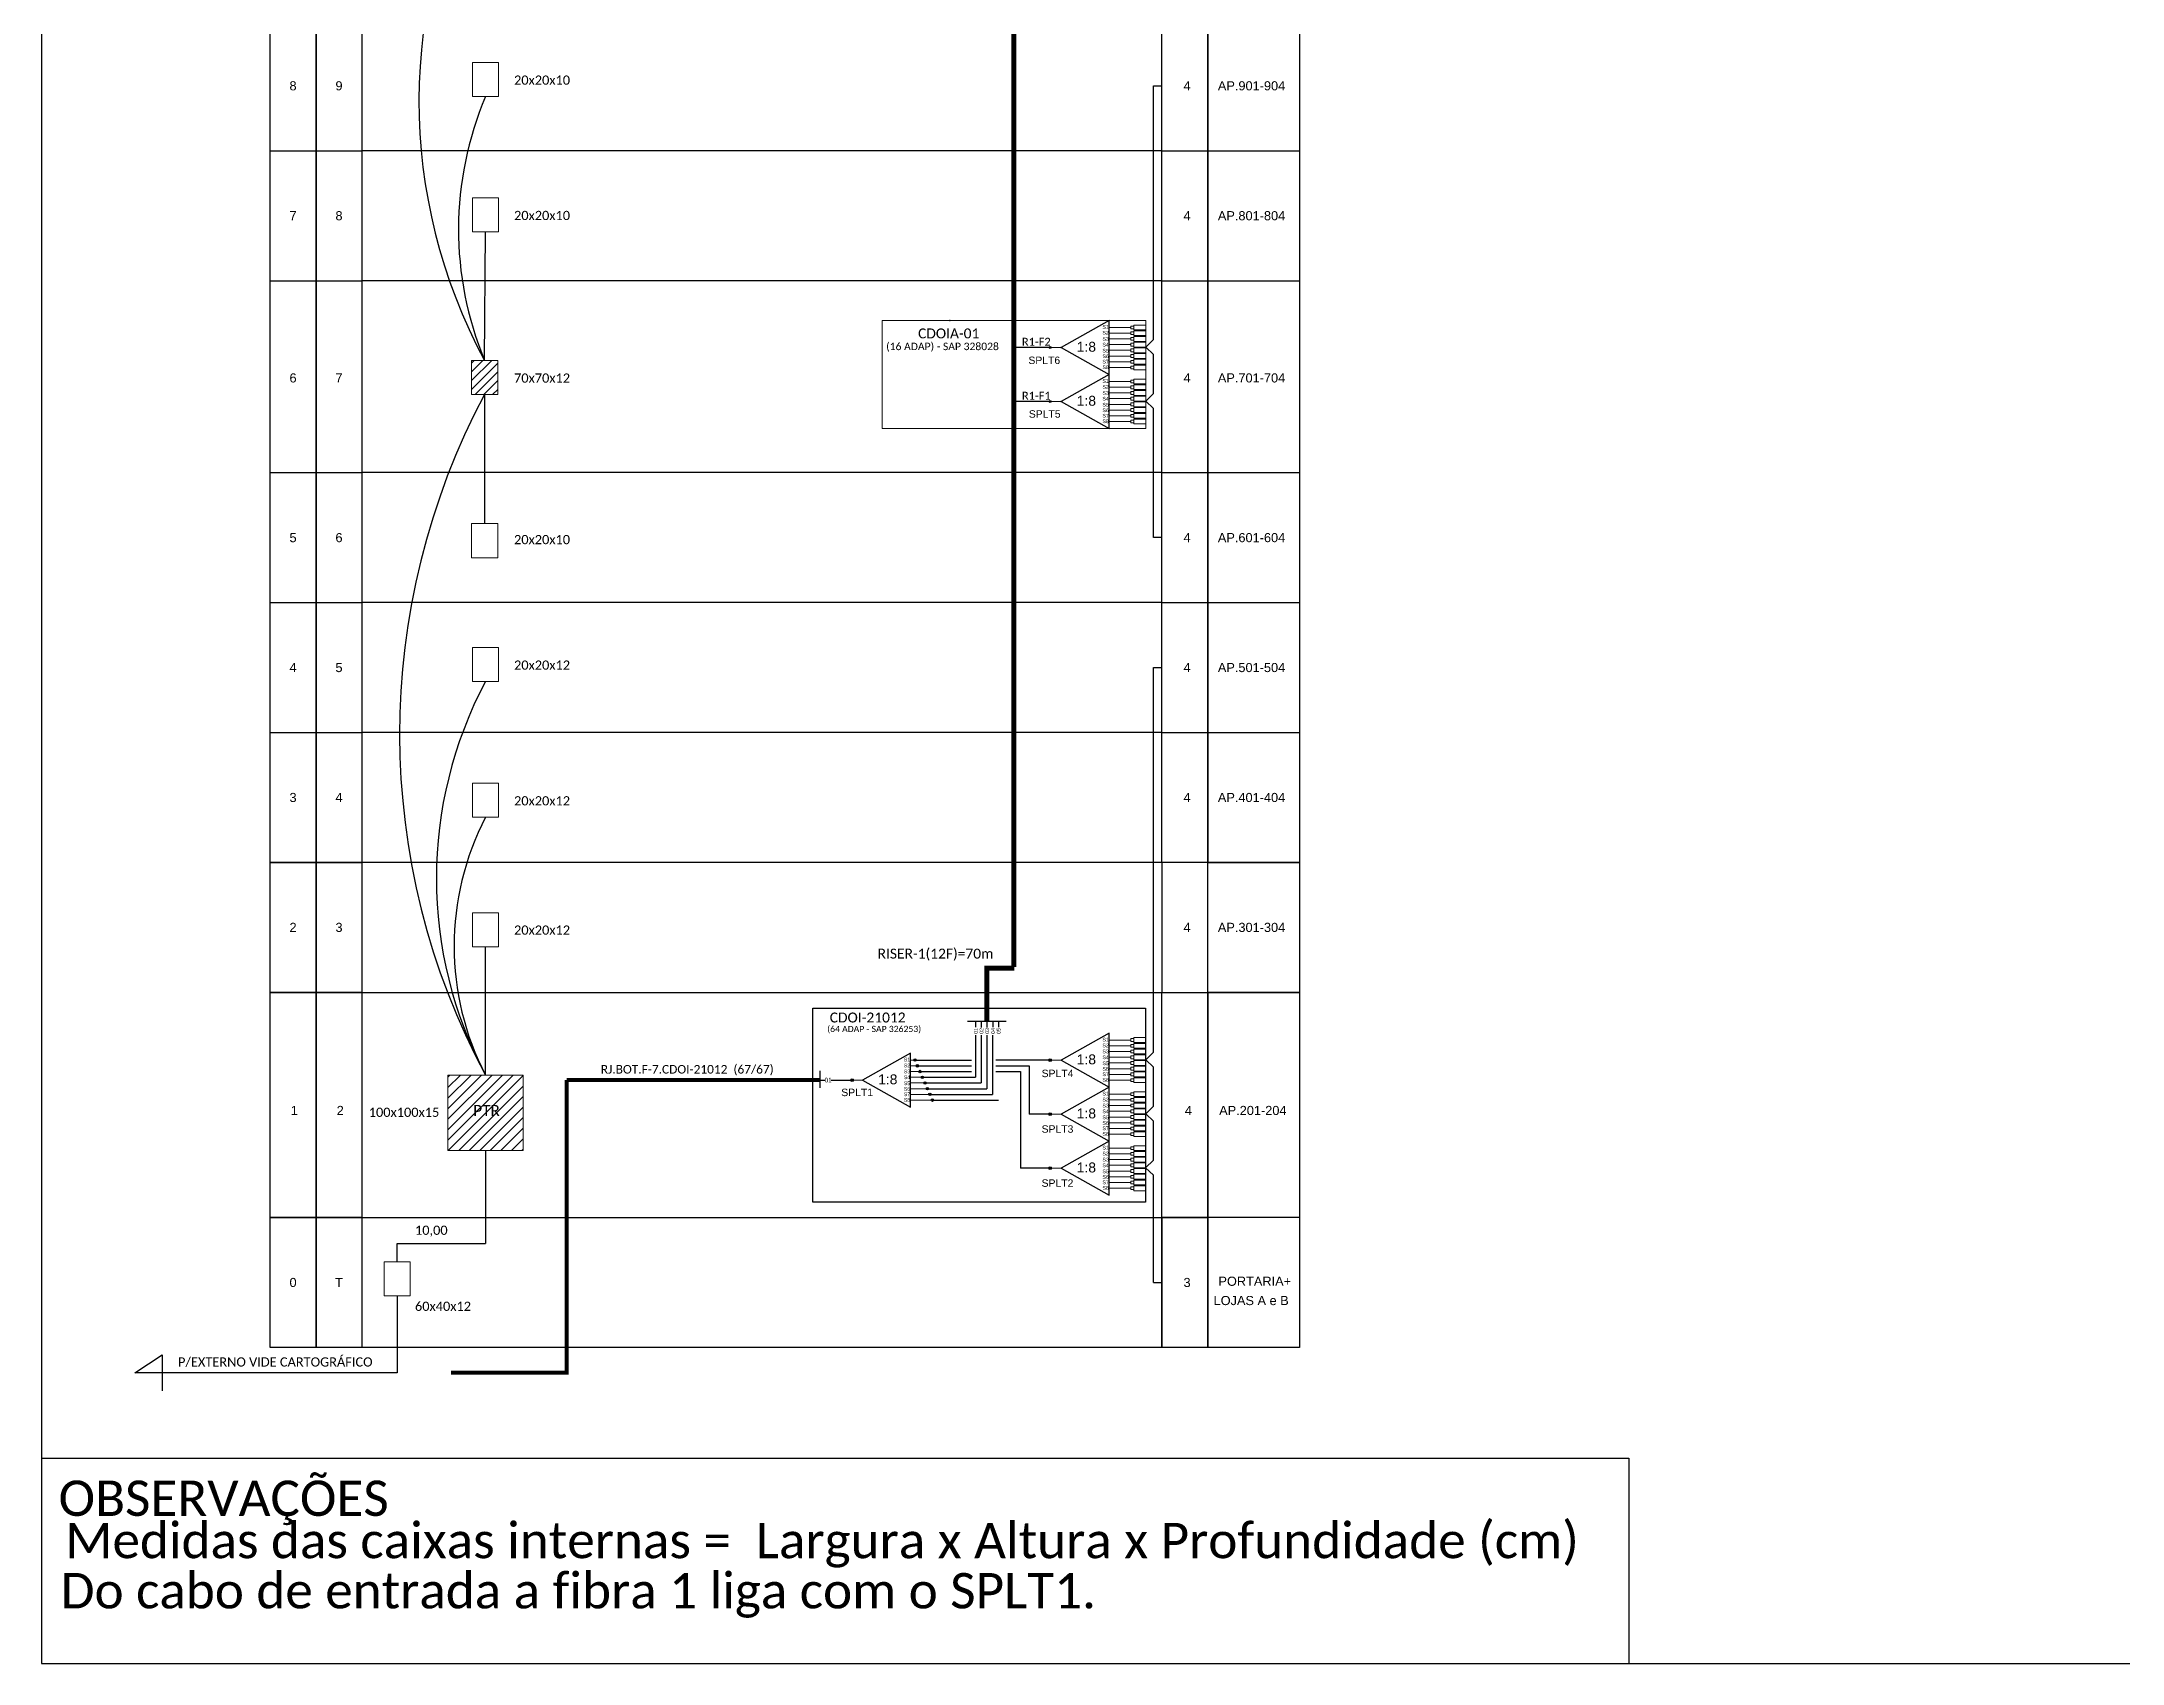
# Model space of a CAD drawing. Header units: millimetres. Extents: x 55655 to 57069, y 58535 to 59129.
# Drawn here: x 55654.6 to 56073.9, y 58534.9 to 58861.9 of the extents above; entities that cross this region are included whole.
import ezdxf
from ezdxf.enums import TextEntityAlignment as Align

# ---------------------------------------------------------------- set-up
doc = ezdxf.new("R2010")
doc.units = ezdxf.units.MM
for name, color, linetype in [('label_cabos', 7, 'Continuous'), ('ml', 1, 'Continuous'), ('UMs', 2, 'FENCELINE1')]:
    doc.layers.add(name, color=color, linetype=linetype)
doc.styles.add('ARIAL', font='arial.ttf')
doc.styles.add('MtXpl_Calibri', font='calibri.ttf')
doc.styles.add('WMF-Calibri0', font='calibri.ttf')
doc.linetypes.add('FENCELINE1', pattern='A,0.25,-0.1,[133,ltypeshp.shx,S=0.1,R=0,X=-0.1,Y=0],-0.1,1', length=1.45)
doc.linetypes.add('RESERVA', pattern='A,0.5,-0.15,["RESERVA",Standard,S=0.18,R=0,X=0,Y=-0.1],-1.3', length=1.95)

# ---------------------------------------------------------------- blocks, each defined once
blk = doc.blocks.new('SPLT_1-8_DIV_DIR')
h = blk.add_hatch(color=3)
h.dxf.hatch_style = 1
edge = h.paths.add_edge_path()
edge.add_arc((12.77, 4.04), 0.242, 0, 360)
h = blk.add_hatch(color=3)
h.dxf.hatch_style = 1
edge = h.paths.add_edge_path()
edge.add_arc((13.27, 2.88), 0.242, 0, 360)
h = blk.add_hatch(color=3)
h.dxf.hatch_style = 1
edge = h.paths.add_edge_path()
edge.add_arc((13.77, 1.73), 0.242, 0, 360)
h = blk.add_hatch(color=3)
h.dxf.hatch_style = 1
edge = h.paths.add_edge_path()
edge.add_arc((14.27, 0.58), 0.242, 0, 360)
h = blk.add_hatch(color=3)
h.dxf.hatch_style = 1
edge = h.paths.add_edge_path()
edge.add_arc((14.77, -0.58), 0.242, 0, 360)
h = blk.add_hatch(color=3)
h.dxf.hatch_style = 1
edge = h.paths.add_edge_path()
edge.add_arc((15.27, -1.73), 0.242, 0, 360)
h = blk.add_hatch(color=3)
h.dxf.hatch_style = 1
edge = h.paths.add_edge_path()
edge.add_arc((15.77, -2.88), 0.242, 0, 360)
h = blk.add_hatch(color=3)
h.dxf.hatch_style = 1
edge = h.paths.add_edge_path()
edge.add_arc((16.27, -4.04), 0.242, 0, 360)
at = {"color": 1}
blk.add_lwpolyline([(11.89, 5.45), (2.22, 0), (11.89, -5.45), (11.89, 5.45)], dxfattribs=at)
at = {"color": 1, "lineweight": 0}
blk.add_lwpolyline([(2.22, 0), (0, 0)], dxfattribs=at)
at = {"color": 7, "lineweight": 0}
for points in [[(12.77, 4.04), (11.89, 4.04)], [(11.89, 2.88), (13.27, 2.88)], [(11.89, 1.73), (13.77, 1.73)], [(11.89, 0.58), (14.27, 0.58)], [(11.89, -0.58), (14.77, -0.58)], [(11.89, -1.73), (15.27, -1.73)], [(11.89, -2.88), (15.77, -2.88)], [(11.89, -4.04), (16.27, -4.04)]]:
    blk.add_lwpolyline(points, dxfattribs=at)
at = {"color": 3}
for centre in [(12.77, 4.04), (13.27, 2.88), (13.77, 1.73), (14.27, 0.58), (14.77, -0.58), (15.27, -1.73), (15.77, -2.88), (16.27, -4.04)]:
    blk.add_circle(centre, 0.242, dxfattribs=at)
at = {"color": 1, "style": 'ARIAL'}
for s, height, p in [('S1', 0.75, (10.52, 3.77)), ('1:8', 2, (5.35, -0.85)), ('S2', 0.75, (10.52, 2.58)), ('S3', 0.75, (10.52, 1.37)), ('S4', 0.75, (10.52, 0.19)), ('S5', 0.75, (10.52, -1.02)), ('S6', 0.75, (10.52, -2.14)), ('S7', 0.75, (10.52, -3.24)), ('S8', 0.75, (10.52, -4.36))]:
    blk.add_text(s, height=height, dxfattribs=at).set_placement(p)
blk = doc.blocks.new('SPLT_1-8_SC-APC')
at = {"color": 1}
blk.add_lwpolyline([(-7.37, -2.1), (-17.04, -7.55), (-7.37, -13), (-7.37, -2.1)], dxfattribs=at)
at = {"color": 3, "lineweight": 0}
for points in [[(-2.99, -3.51), (-7.37, -3.51)], [(-2.41, -3.02), (-2.41, -4)], [(-2.41, -3.02), (0, -3.02)], [(-2.41, -4), (0, -4)], [(-2.41, -4.17), (-2.41, -5.16)], [(-2.41, -4.17), (0, -4.17)], [(-7.37, -4.66), (-2.99, -4.66)], [(-7.37, -5.82), (-2.99, -5.82)], [(-7.37, -6.97), (-2.99, -6.97)], [(-7.37, -8.12), (-2.99, -8.12)], [(-2.41, -5.16), (0, -5.16)], [(-2.41, -5.32), (-2.41, -6.31)], [(-2.41, -5.32), (0, -5.32)], [(-2.41, -6.31), (0, -6.31)], [(-2.41, -6.48), (-2.41, -7.46)], [(-2.41, -6.48), (0, -6.48)], [(-2.41, -7.46), (0, -7.46)], [(-2.41, -7.63), (-2.41, -8.62)], [(-2.41, -7.63), (0, -7.63)], [(-7.37, -9.28), (-2.99, -9.28)], [(-7.37, -10.43), (-2.99, -10.43)], [(-7.37, -11.58), (-2.99, -11.58)], [(-2.41, -8.62), (0, -8.62)], [(-2.41, -8.78), (-2.41, -9.77)], [(-2.41, -8.78), (0, -8.78)], [(-2.41, -9.77), (0, -9.77)], [(-2.41, -9.94), (-2.41, -10.92)], [(-2.41, -9.94), (0, -9.94)], [(-2.41, -10.92), (0, -10.92)], [(-2.41, -11.09), (-2.41, -12.08)], [(-2.41, -11.09), (0, -11.09)], [(-2.41, -12.08), (0, -12.08)]]:
    blk.add_lwpolyline(points, dxfattribs=at)
for points in [[(-2.99, -3.22), (-2.41, -3.22), (-2.41, -3.8), (-2.99, -3.8)], [(-2.99, -4.38), (-2.41, -4.38), (-2.41, -4.95), (-2.99, -4.95)], [(-2.99, -5.53), (-2.41, -5.53), (-2.41, -6.1), (-2.99, -6.1)], [(-2.99, -6.68), (-2.41, -6.68), (-2.41, -7.26), (-2.99, -7.26)], [(-2.99, -7.84), (-2.41, -7.84), (-2.41, -8.41), (-2.99, -8.41)], [(-2.99, -8.99), (-2.41, -8.99), (-2.41, -9.56), (-2.99, -9.56)], [(-2.99, -10.14), (-2.41, -10.14), (-2.41, -10.72), (-2.99, -10.72)], [(-2.99, -11.3), (-2.41, -11.3), (-2.41, -11.87), (-2.99, -11.87)]]:
    blk.add_lwpolyline(points, close=True, dxfattribs=at)
at = {"color": 1, "lineweight": 0}
blk.add_lwpolyline([(-17.04, -7.55), (-19.26, -7.55)], dxfattribs=at)
at = {"color": 1, "style": 'ARIAL'}
for s, height, p in [('S1', 0.75, (-8.74, -3.78)), ('1:8', 2, (-13.91, -8.4)), ('S2', 0.75, (-8.74, -4.97)), ('S3', 0.75, (-8.74, -6.18)), ('S4', 0.75, (-8.74, -7.36)), ('S5', 0.75, (-8.74, -8.57)), ('S6', 0.75, (-8.74, -9.69)), ('S7', 0.75, (-8.74, -10.78)), ('S8', 0.75, (-8.74, -11.9))]:
    blk.add_text(s, height=height, dxfattribs=at).set_placement(p)
blk = doc.blocks.new('LEG_64ADAP_ESQ')
blk.add_point((0, 0))
at = {"color": 1, "style": 'WMF-Calibri0', "flags": 4}
blk.add_attdef('CDO', (-4.08, -3.61), '', height=2, dxfattribs=at)
blk.add_attdef('MODELO', text='', height=1.5, dxfattribs=at).set_placement((-1.47, -5.97), align=Align.CENTER)
blk = doc.blocks.new('SPLITTER_')
blk.add_point((0, 0))
at = {"style": 'ARIAL', "flags": 4}
blk.add_attdef('SPLT', (0, -3.26), '', height=1.5, dxfattribs=at)

msp = doc.modelspace()

# ---------------------------------------------------------------- hatches: boundary and pattern name
h = msp.add_hatch(color=3)
h.dxf.hatch_style = 1
edge = h.paths.add_edge_path()
edge.add_arc((55857.85, 58800.24), 0.205, 0, 360)
h = msp.add_hatch()
h.set_pattern_fill('ANSI31', color=1, scale=10)
h.set_pattern_definition([(45, (43553.6954, 57014.6447), (-0.88388348, 0.88388348), [])])
h.paths.add_polyline_path([(55746.52, 58797.64), (55741.22, 58797.64), (55741.22, 58790.74), (55746.52, 58790.74)])
h = msp.add_hatch(color=3)
h.dxf.hatch_style = 1
edge = h.paths.add_edge_path()
edge.add_arc((55857.85, 58789.34), 0.205, 0, 360)
h = msp.add_hatch()
h.set_pattern_fill('ANSI31', color=1, scale=12, style=0)
h.set_pattern_definition([(45, (55002.878, 58176.216), (-1.0606602, 1.0606602), [])])
h.paths.add_polyline_path([(55751.64, 58653.48), (55736.47, 58653.48), (55736.47, 58638.34), (55751.64, 58638.34)])
h.paths.add_polyline_path([(55741.19, 58644.43), (55747.7, 58644.43), (55747.7, 58648.37), (55741.19, 58648.37)], flags=9)
h = msp.add_hatch(color=3)
h.dxf.hatch_style = 1
edge = h.paths.add_edge_path()
edge.add_arc((55857.84, 58656.56), 0.256, 0, 360)
h = msp.add_hatch(color=3)
h.dxf.hatch_style = 1
edge = h.paths.add_edge_path()
edge.add_arc((55817.95, 58652.53), 0.256, 0, 360)
h = msp.add_hatch(color=3)
h.dxf.hatch_style = 1
edge = h.paths.add_edge_path()
edge.add_arc((55857.84, 58645.67), 0.256, 0, 360)
h = msp.add_hatch(color=3)
h.dxf.hatch_style = 1
edge = h.paths.add_edge_path()
edge.add_arc((55857.84, 58634.77), 0.256, 0, 360)

# ---------------------------------------------------------------- linework, layer by layer
at = {"color": 0}
for p, q in [((55700.64, 58839.9), (55700.64, 58866.09)), ((55709.9, 58866.09), (55709.9, 58839.9)), ((55709.9, 58839.9), (55709.9, 58866.09)), ((55719.15, 58866.09), (55719.15, 58839.9)), ((55880.32, 58839.9), (55880.32, 58866.09)), ((55889.57, 58839.9), (55889.57, 58866.09)), ((55889.57, 58866.09), (55889.57, 58839.9)), ((55908.09, 58866.09), (55908.09, 58839.9)), ((55700.64, 58839.9), (55709.9, 58839.9)), ((55700.64, 58813.7), (55700.64, 58839.9)), ((55709.9, 58839.9), (55709.9, 58813.7)), ((55709.9, 58839.9), (55719.15, 58839.9)), ((55709.9, 58813.7), (55709.9, 58839.9)), ((55880.32, 58839.9), (55719.15, 58839.9)), ((55719.15, 58839.9), (55719.15, 58813.7)), ((55880.32, 58839.9), (55889.57, 58839.9)), ((55880.32, 58813.7), (55880.32, 58839.9)), ((55889.57, 58839.9), (55908.09, 58839.9)), ((55889.57, 58813.7), (55889.57, 58839.9)), ((55889.57, 58839.9), (55889.57, 58813.7)), ((55908.09, 58839.9), (55908.09, 58813.7)), ((55700.64, 58813.7), (55709.9, 58813.7)), ((55700.64, 58775), (55700.64, 58813.7)), ((55709.9, 58813.7), (55709.9, 58775)), ((55709.9, 58813.7), (55719.15, 58813.7)), ((55709.9, 58775), (55709.9, 58813.7)), ((55880.32, 58813.7), (55719.15, 58813.7)), ((55719.15, 58813.7), (55719.15, 58775)), ((55880.32, 58813.7), (55889.57, 58813.7)), ((55880.32, 58775), (55880.32, 58813.7)), ((55889.57, 58813.7), (55908.09, 58813.7)), ((55889.57, 58775), (55889.57, 58813.7)), ((55889.57, 58813.7), (55889.57, 58775)), ((55908.09, 58813.7), (55908.09, 58775)), ((55700.64, 58775), (55709.9, 58775)), ((55700.64, 58748.81), (55700.64, 58775)), ((55709.9, 58775), (55709.9, 58748.81)), ((55709.9, 58775), (55719.15, 58775)), ((55709.9, 58748.81), (55709.9, 58775)), ((55880.32, 58775), (55719.15, 58775)), ((55719.15, 58775), (55719.15, 58748.81)), ((55880.32, 58775), (55889.57, 58775)), ((55880.32, 58748.81), (55880.32, 58775)), ((55889.57, 58775), (55908.09, 58775)), ((55889.57, 58748.81), (55889.57, 58775)), ((55889.57, 58775), (55889.57, 58748.81)), ((55908.09, 58775), (55908.09, 58748.81)), ((55700.64, 58748.81), (55709.9, 58748.81)), ((55700.64, 58722.61), (55700.64, 58748.81)), ((55709.9, 58748.81), (55709.9, 58722.61)), ((55709.9, 58748.81), (55719.15, 58748.81)), ((55709.9, 58722.61), (55709.9, 58748.81)), ((55880.32, 58748.81), (55719.15, 58748.81)), ((55719.15, 58748.81), (55719.15, 58722.61)), ((55880.32, 58748.81), (55889.57, 58748.81)), ((55880.32, 58722.61), (55880.32, 58748.81)), ((55889.57, 58748.81), (55908.09, 58748.81)), ((55889.57, 58722.61), (55889.57, 58748.81)), ((55889.57, 58748.81), (55889.57, 58722.61)), ((55908.09, 58748.81), (55908.09, 58722.61)), ((55880.32, 58722.61), (55719.15, 58722.61)), ((55880.32, 58696.42), (55719.15, 58696.42)), ((55880.32, 58696.42), (55880.32, 58670.22)), ((55719.15, 58670.22), (55880.32, 58670.22)), ((55719.15, 58624.82), (55880.32, 58624.82)), ((55880.32, 58624.82), (55880.32, 58598.63)), ((55889.57, 58598.63), (55889.57, 58624.82)), ((55908.09, 58624.82), (55908.09, 58598.63)), ((55880.32, 58598.63), (55719.15, 58598.63)), ((55908.09, 58598.63), (55889.57, 58598.63))]:
    msp.add_line(p, q, dxfattribs=at)
for points in [[(55654.61, 58534.93), (56493.17, 58534.93), (56493.17, 59128.93), (55654.61, 59128.93), (55654.61, 58534.93)], [(55654.61, 58576.31), (55974.43, 58576.31)]]:
    msp.add_lwpolyline(points)
at = {"color": 5, "const_width": 1}
for points in [[(55850.53, 58789.34), (55850.53, 58909.85)], [(55850.53, 58789.34), (55850.53, 58675.36)], [(55845.1, 58664.43), (55845.1, 58675.08), (55850.59, 58675.1)]]:
    msp.add_lwpolyline(points, dxfattribs=at)
at = {"lineweight": 0}
for points in [[(55741.4, 58857.72), (55746.7, 58857.72), (55746.7, 58850.82), (55741.4, 58850.82)], [(55741.4, 58830.42), (55746.7, 58830.42), (55746.7, 58823.53), (55741.4, 58823.53)], [(55741.22, 58764.73), (55746.52, 58764.73), (55746.52, 58757.84), (55741.22, 58757.84)], [(55741.4, 58739.77), (55746.7, 58739.77), (55746.7, 58732.88), (55741.4, 58732.88)], [(55741.4, 58712.41), (55746.7, 58712.41), (55746.7, 58705.52), (55741.4, 58705.52)], [(55741.4, 58686.26), (55746.7, 58686.26), (55746.7, 58679.37), (55741.4, 58679.37)], [(55723.6, 58615.92), (55728.89, 58615.92), (55728.89, 58609.02), (55723.6, 58609.02)]]:
    msp.add_lwpolyline(points, close=True, dxfattribs=at)
at = {"color": 3}
for points in [[(55878.67, 58792.09), (55878.67, 58792.09), (55878.67, 58798.81), (55877.1, 58800.32), (55878.67, 58801.83), (55878.67, 58852.99), (55880.32, 58852.99)], [(55880.32, 58761.9), (55878.67, 58761.9), (55878.67, 58787.91), (55877.1, 58789.42), (55878.67, 58790.93), (55878.67, 58792.09)], [(55878.67, 58664.11), (55878.67, 58735.71), (55880.32, 58735.71)], [(55878.67, 58651.16), (55878.67, 58655.14), (55877.1, 58656.65), (55878.67, 58658.15), (55878.67, 58664.11)], [(55831.09, 58655.41), (55841.96, 58655.41)], [(55831.59, 58654.26), (55841.96, 58654.26)], [(55811.4, 58652.53), (55812.4, 58652.53)], [(55813.67, 58652.53), (55817.95, 58652.53)], [(55878.67, 58642.03), (55878.67, 58644.24), (55877.1, 58645.75), (55878.67, 58647.26), (55878.67, 58651.16)], [(55878.67, 58629.6), (55878.64, 58633.35), (55877.07, 58634.85), (55878.64, 58636.36), (55878.67, 58642.03)], [(55878.67, 58611.73), (55878.67, 58629.6)]]:
    msp.add_lwpolyline(points, dxfattribs=at)
at = {"color": 1, "lineweight": 0}
for points in [[(55823.97, 58805.67), (55877.1, 58805.67), (55877.1, 58783.89), (55823.97, 58783.89)], [(55741.22, 58797.64), (55746.52, 58797.64), (55746.52, 58790.74), (55741.22, 58790.74)], [(55736.47, 58653.51), (55751.64, 58653.51), (55751.64, 58638.34), (55736.47, 58638.34)]]:
    msp.add_lwpolyline(points, close=True, dxfattribs=at)
at = {"color": 1}
for points in [[(55869.73, 58805.68), (55860.06, 58800.24), (55869.73, 58794.79), (55869.73, 58805.68)], [(55869.73, 58794.79), (55860.06, 58789.34), (55869.73, 58783.89), (55869.73, 58794.79)], [(55877.07, 58627.94), (55877.07, 58627.94), (55877.07, 58627.94), (55809.99, 58627.94), (55809.99, 58667.06), (55809.99, 58667.06)], [(55811.4, 58654.37), (55811.4, 58650.94)]]:
    msp.add_lwpolyline(points, dxfattribs=at)
at = {"color": 3, "lineweight": 0}
for points in [[(55874.11, 58804.56), (55874.68, 58804.56), (55874.68, 58803.98), (55874.11, 58803.98)], [(55874.11, 58803.4), (55874.68, 58803.4), (55874.68, 58802.83), (55874.11, 58802.83)], [(55874.11, 58802.25), (55874.68, 58802.25), (55874.68, 58801.68), (55874.11, 58801.68)], [(55874.11, 58801.1), (55874.68, 58801.1), (55874.68, 58800.53), (55874.11, 58800.53)], [(55874.11, 58799.95), (55874.68, 58799.95), (55874.68, 58799.37), (55874.11, 58799.37)], [(55874.11, 58798.79), (55874.68, 58798.79), (55874.68, 58798.22), (55874.11, 58798.22)], [(55874.11, 58797.64), (55874.68, 58797.64), (55874.68, 58797.07), (55874.11, 58797.07)], [(55874.11, 58796.49), (55874.68, 58796.49), (55874.68, 58795.91), (55874.11, 58795.91)], [(55874.11, 58793.66), (55874.68, 58793.66), (55874.68, 58793.09), (55874.11, 58793.09)], [(55874.11, 58792.51), (55874.68, 58792.51), (55874.68, 58791.93), (55874.11, 58791.93)], [(55874.11, 58791.35), (55874.68, 58791.35), (55874.68, 58790.78), (55874.11, 58790.78)], [(55874.11, 58790.2), (55874.68, 58790.2), (55874.68, 58789.63), (55874.11, 58789.63)], [(55874.11, 58789.05), (55874.68, 58789.05), (55874.68, 58788.48), (55874.11, 58788.48)], [(55874.11, 58787.9), (55874.68, 58787.9), (55874.68, 58787.32), (55874.11, 58787.32)], [(55874.11, 58786.74), (55874.68, 58786.74), (55874.68, 58786.17), (55874.11, 58786.17)], [(55874.11, 58785.59), (55874.68, 58785.59), (55874.68, 58785.02), (55874.11, 58785.02)]]:
    msp.add_lwpolyline(points, close=True, dxfattribs=at)
for points in [[(55874.68, 58804.76), (55874.68, 58803.78)], [(55874.68, 58804.76), (55877.1, 58804.76)], [(55874.11, 58804.27), (55869.73, 58804.27)], [(55869.73, 58803.12), (55874.11, 58803.12)], [(55869.73, 58801.96), (55874.11, 58801.96)], [(55869.73, 58800.81), (55874.11, 58800.81)], [(55874.68, 58803.78), (55877.1, 58803.78)], [(55874.68, 58803.61), (55874.68, 58802.62)], [(55874.68, 58803.61), (55877.1, 58803.61)], [(55874.68, 58802.62), (55877.1, 58802.62)], [(55874.68, 58802.46), (55874.68, 58801.47)], [(55874.68, 58802.46), (55877.1, 58802.46)], [(55874.68, 58801.47), (55877.1, 58801.47)], [(55874.68, 58801.31), (55874.68, 58800.32)], [(55874.68, 58801.31), (55877.1, 58801.31)], [(55874.68, 58800.32), (55877.1, 58800.32)], [(55874.68, 58800.15), (55874.68, 58799.17)], [(55874.68, 58800.15), (55877.1, 58800.15)], [(55869.73, 58799.66), (55874.11, 58799.66)], [(55869.73, 58798.51), (55874.11, 58798.51)], [(55869.73, 58797.35), (55874.11, 58797.35)], [(55869.73, 58796.2), (55874.11, 58796.2)], [(55874.68, 58799.17), (55877.1, 58799.17)], [(55874.68, 58799), (55874.68, 58798.01)], [(55874.68, 58799), (55877.1, 58799)], [(55874.68, 58798.01), (55877.1, 58798.01)], [(55874.68, 58797.85), (55874.68, 58796.86)], [(55874.68, 58797.85), (55877.1, 58797.85)], [(55874.68, 58796.86), (55877.1, 58796.86)], [(55874.68, 58796.69), (55874.68, 58795.71)], [(55874.68, 58796.69), (55877.1, 58796.69)], [(55874.11, 58793.37), (55869.73, 58793.37)], [(55869.73, 58792.22), (55874.11, 58792.22)], [(55874.68, 58795.71), (55877.1, 58795.71)], [(55874.68, 58793.87), (55874.68, 58792.88)], [(55874.68, 58793.87), (55877.1, 58793.87)], [(55874.68, 58792.88), (55877.1, 58792.88)], [(55874.68, 58792.71), (55874.68, 58791.73)], [(55874.68, 58792.71), (55877.1, 58792.71)], [(55869.73, 58791.07), (55874.11, 58791.07)], [(55869.73, 58789.92), (55874.11, 58789.92)], [(55869.73, 58788.76), (55874.11, 58788.76)], [(55869.73, 58787.61), (55874.11, 58787.61)], [(55874.68, 58791.73), (55877.1, 58791.73)], [(55874.68, 58791.56), (55874.68, 58790.57)], [(55874.68, 58791.56), (55877.1, 58791.56)], [(55874.68, 58790.57), (55877.1, 58790.57)], [(55874.68, 58790.41), (55874.68, 58789.42)], [(55874.68, 58790.41), (55877.1, 58790.41)], [(55874.68, 58789.42), (55877.1, 58789.42)], [(55874.68, 58789.26), (55874.68, 58788.27)], [(55874.68, 58789.26), (55877.1, 58789.26)], [(55874.68, 58788.27), (55877.1, 58788.27)], [(55874.68, 58788.1), (55874.68, 58787.12)], [(55874.68, 58788.1), (55877.1, 58788.1)], [(55869.73, 58786.46), (55874.11, 58786.46)], [(55869.73, 58785.3), (55874.11, 58785.3)], [(55874.68, 58787.12), (55877.1, 58787.12)], [(55874.68, 58786.95), (55874.68, 58785.96)], [(55874.68, 58786.95), (55877.1, 58786.95)], [(55874.68, 58785.96), (55877.1, 58785.96)], [(55874.68, 58785.8), (55874.68, 58784.81)], [(55874.68, 58785.8), (55877.1, 58785.8)], [(55874.68, 58784.81), (55877.1, 58784.81)]]:
    msp.add_lwpolyline(points, dxfattribs=at)
at = {"color": 5}
for points in [[(55857.84, 58800.24), (55850.53, 58800.24)], [(55857.84, 58789.34), (55850.53, 58789.34)], [(55841.2, 58664.43), (55848.99, 58664.43)], [(55842.78, 58664.43), (55842.78, 58663.17)], [(55843.94, 58664.43), (55843.94, 58663.16)], [(55845.1, 58664.43), (55845.1, 58663.16)], [(55846.25, 58664.43), (55846.25, 58663.2)], [(55847.41, 58664.43), (55847.41, 58663.19)], [(55842.77, 58661.62), (55842.77, 58653.1)], [(55843.92, 58661.62), (55843.92, 58651.95)], [(55845.08, 58661.62), (55845.08, 58650.8)], [(55846.24, 58661.62), (55846.24, 58649.65)], [(55832.09, 58653.1), (55842.77, 58653.1)], [(55832.59, 58651.95), (55843.92, 58651.95)], [(55833.09, 58650.8), (55845.08, 58650.8)], [(55833.59, 58649.65), (55846.24, 58649.65)], [(55847.39, 58648.49), (55847.39, 58648.49)]]:
    msp.add_lwpolyline(points, dxfattribs=at)
at = {"color": 1, "lineweight": 0}
for points in [[(55860.06, 58800.24), (55857.84, 58800.24)], [(55860.06, 58789.34), (55857.84, 58789.34)]]:
    msp.add_lwpolyline(points, dxfattribs=at)
at = {"color": 0}
for points in [[(55700.64, 58722.61), (55709.9, 58722.61), (55709.9, 58696.42), (55700.64, 58696.42)], [(55709.9, 58722.61), (55719.15, 58722.61), (55719.15, 58696.42), (55709.9, 58696.42)], [(55880.32, 58722.61), (55889.57, 58722.61), (55889.57, 58696.42), (55880.32, 58696.42)], [(55889.57, 58722.61), (55908.09, 58722.61), (55908.09, 58696.42), (55889.57, 58696.42)], [(55700.64, 58696.42), (55709.9, 58696.42), (55709.9, 58670.22), (55700.64, 58670.22)], [(55709.9, 58696.42), (55719.15, 58696.42), (55719.15, 58670.22), (55709.9, 58670.22)], [(55889.57, 58696.42), (55908.09, 58696.42), (55908.09, 58670.22), (55889.57, 58670.22)], [(55700.64, 58670.22), (55709.9, 58670.22), (55709.9, 58624.82), (55700.64, 58624.82)], [(55709.9, 58670.22), (55719.15, 58670.22), (55719.15, 58624.82), (55709.9, 58624.82)], [(55880.32, 58670.22), (55889.57, 58670.22), (55889.57, 58624.82), (55880.32, 58624.82)], [(55889.57, 58670.22), (55908.09, 58670.22), (55908.09, 58624.82), (55889.57, 58624.82)], [(55700.64, 58624.82), (55709.9, 58624.82), (55709.9, 58598.63), (55700.64, 58598.63)], [(55709.9, 58624.82), (55719.15, 58624.82), (55719.15, 58598.63), (55709.9, 58598.63)], [(55880.32, 58624.82), (55889.57, 58624.82), (55889.57, 58598.63), (55880.32, 58598.63)]]:
    msp.add_lwpolyline(points, close=True, dxfattribs=at)
at = {"color": 1}
msp.add_lwpolyline([(55809.99, 58667.06), (55877.07, 58667.06), (55877.07, 58627.94), (55809.99, 58627.94)], close=True, dxfattribs=at)
at = {"color": 1, "const_width": 0.8}
for points in [[(55760.4, 58652.53), (55760.4, 58593.53), (55737.12, 58593.53)], [(55811.4, 58652.53), (55760.4, 58652.53)]]:
    msp.add_lwpolyline(points, dxfattribs=at)
at = {"color": 8, "linetype": 'RESERVA', "ltscale": 4}
msp.add_lwpolyline([(55834.09, 58648.49), (55847.39, 58648.49)], dxfattribs=at)
at = {"linetype": 'Continuous'}
msp.add_lwpolyline([(55974.43, 58576.31), (55974.43, 58534.93)], dxfattribs=at)
at = {"color": 3}
for centre, radius in [((55857.85, 58800.24), 0.205), ((55857.85, 58789.34), 0.205), ((55857.84, 58656.56), 0.256), ((55817.95, 58652.53), 0.256), ((55857.84, 58645.67), 0.256), ((55857.84, 58634.77), 0.256)]:
    msp.add_circle(centre, radius, dxfattribs=at)
msp.add_point((55860.06, 58800.24))
at = {"layer": 'label_cabos', "color": 3}
for points in [[(55830.59, 58656.56), (55841.96, 58656.56)], [(55857.84, 58656.56), (55846.89, 58656.56)], [(55846.89, 58655.41), (55853.57, 58655.41), (55853.57, 58645.67)], [(55857.84, 58645.67), (55853.57, 58645.67)], [(55857.84, 58634.77), (55851.87, 58634.77)]]:
    msp.add_lwpolyline(points, dxfattribs=at)
at = {"layer": 'ml', "color": 1}
msp.add_lwpolyline([(55726.24, 58609.02), (55726.24, 58593.53), (55673.42, 58593.53), (55678.88, 58597.17), (55678.88, 58589.9)], dxfattribs=at)
at = {"layer": 'UMs', "color": 3, "linetype": 'ByBlock'}
for points in [[(55743.87, 58797.64), (55744.05, 58823.53)], [(55743.87, 58790.74), (55743.87, 58764.73)], [(55744.05, 58653.51), (55744.05, 58679.37)], [(55846.89, 58654.26), (55851.87, 58654.26), (55851.87, 58634.77)], [(55744.05, 58638.34), (55744.05, 58619.58)], [(55726.24, 58615.92), (55726.24, 58619.58)], [(55726.24, 58619.58), (55744.05, 58619.58)], [(55878.67, 58611.73), (55880.32, 58611.73)]]:
    msp.add_lwpolyline(points, dxfattribs=at)
for centre, radius, start, end in [((55840.56, 58849.93), 109.92, 151.3945, 208.4048), ((55807.24, 58824.01), 68.64, 157.0102, 202.5938), ((55872.03, 58722.3), 145.29, 151.8954, 208.258), ((55818.75, 58693.19), 84.59, 152.0213, 207.9787), ((55794.22, 58679.51), 56.5, 152.6011, 207.3989)]:
    msp.add_arc(centre, radius, start, end, dxfattribs=at)

# ---------------------------------------------------------------- block references
ref = msp.add_blockref('LEG_64ADAP_ESQ', (55837.61, 58805.67))
ref.add_attrib('CDO', 'CDOIA-01', (55831.22, 58802.07), dxfattribs={"color": 1, "height": 2, "style": 'WMF-Calibri0'})
ref.add_attrib('MODELO', '(16 ADAP) - SAP 328028', dxfattribs={"color": 1, "height": 1.5, "style": 'WMF-Calibri0'}).set_placement((55836.14, 58799.7), align=Align.CENTER)
ref = msp.add_blockref('SPLITTER_', (55860.06, 58789.34), dxfattribs=dict(xscale=-1))
ref.add_attrib('SPLT', 'SPLT5', (55853.53, 58786.08), dxfattribs={"height": 1.5, "style": 'ARIAL'})
at = {"color": 3}
for p in [(55877.1, 58664.11), (55877.1, 58653.21), (55877.1, 58642.32)]:
    msp.add_blockref('SPLT_1-8_SC-APC', p, dxfattribs=at)
msp.add_blockref('SPLT_1-8_DIV_DIR', (55817.82, 58652.53))

# ---------------------------------------------------------------- texts
at = {"color": 0, "style": 'WMF-Calibri0'}
for s, height, p in [('20x20x10', 1.854, (55749.8, 58853.21)), ('20x20x10', 1.854, (55749.8, 58825.92)), ('70x70x12', 1.854, (55749.8, 58793.14)), ('20x20x10', 1.854, (55749.8, 58760.58)), ('20x20x12', 1.854, (55749.8, 58735.27)), ('20x20x12', 1.854, (55749.8, 58707.91)), ('20x20x12', 1.854, (55749.8, 58681.85)), ('100x100x15', 1.854, (55720.52, 58645.12)), ('10,00', 1.854, (55729.84, 58621.34)), ('60x40x12', 1.854, (55729.84, 58606.01)), ('P/EXTERNO VIDE CARTOGRÁFICO', 1.8536, (55682.08, 58594.78))]:
    msp.add_text(s, height=height, dxfattribs=at).set_placement(p)
at = {"color": 0, "style": 'ARIAL'}
for s, p in [('8', (55705.27, 58852.99)), ('9', (55714.53, 58852.99)), ('4', (55885.42, 58852.99)), ('AP.901-904', (55898.41, 58852.99)), ('7', (55705.27, 58826.8)), ('8', (55714.53, 58826.8)), ('4', (55885.42, 58826.8)), ('AP.801-804', (55898.41, 58826.8)), ('6', (55705.27, 58794.1)), ('7', (55714.53, 58794.1)), ('4', (55885.42, 58794.1)), ('AP.701-704', (55898.41, 58794.1)), ('5', (55705.27, 58761.9)), ('6', (55714.53, 58761.9)), ('4', (55885.42, 58761.9)), ('AP.601-604', (55898.41, 58761.9)), ('4', (55705.27, 58735.71)), ('5', (55714.53, 58735.71)), ('4', (55885.42, 58735.71)), ('AP.501-504', (55898.41, 58735.71)), ('3', (55705.27, 58709.51)), ('4', (55714.53, 58709.51)), ('4', (55885.42, 58709.51)), ('AP.401-404', (55898.41, 58709.51)), ('2', (55705.27, 58683.32)), ('3', (55714.53, 58683.32)), ('4', (55885.42, 58683.32)), ('AP.301-304', (55898.41, 58683.32)), ('1', (55705.53, 58646.41)), ('2', (55714.78, 58646.41)), ('4', (55885.68, 58646.41)), ('AP.201-204', (55898.67, 58646.41)), ('0', (55705.27, 58611.73)), ('T', (55714.53, 58611.73)), ('3', (55885.42, 58611.73)), ('PORTARIA+', (55899.06, 58611.98)), ('LOJAS A e B', (55898.33, 58608.09))]:
    msp.add_text(s, height=1.84, dxfattribs=at).set_placement(p, align=Align.MIDDLE_CENTER)
at = {"color": 1}
for s, height, style, p in [('S1', 0.75, 'ARIAL', (55868.36, 58804)), ('1:8', 2, 'ARIAL', (55863.19, 58799.38)), ('S2', 0.75, 'ARIAL', (55868.36, 58802.82)), ('S3', 0.75, 'ARIAL', (55868.36, 58801.6)), ('S4', 0.75, 'ARIAL', (55868.36, 58800.43)), ('S5', 0.75, 'ARIAL', (55868.36, 58799.21)), ('S6', 0.75, 'ARIAL', (55868.36, 58798.09)), ('S7', 0.75, 'ARIAL', (55868.36, 58797)), ('S8', 0.75, 'ARIAL', (55868.36, 58795.88)), ('S1', 0.75, 'ARIAL', (55868.36, 58793.1)), ('S2', 0.75, 'ARIAL', (55868.36, 58791.92)), ('1:8', 2, 'ARIAL', (55863.19, 58788.49)), ('S3', 0.75, 'ARIAL', (55868.36, 58790.71)), ('S4', 0.75, 'ARIAL', (55868.36, 58789.53)), ('S5', 0.75, 'ARIAL', (55868.36, 58788.32)), ('S6', 0.75, 'ARIAL', (55868.36, 58787.2)), ('S7', 0.75, 'ARIAL', (55868.36, 58786.1)), ('S8', 0.75, 'ARIAL', (55868.36, 58784.98)), ('CDOI-21012', 2, 'WMF-Calibri0', (55813.42, 58664.15)), ('RJ.BOT.F-7.CDOI-21012  (67/67)', 1.7248, 'WMF-Calibri0', (55767.29, 58653.85))]:
    msp.add_text(s, height=height, dxfattribs=dict(at, style=style)).set_placement(p)
at = {"color": 5, "style": 'WMF-Calibri0'}
for s, height, p in [('R1-F2', 1.6, (55852.14, 58800.59)), ('R1-F1', 1.6, (55852.14, 58789.71)), ('RISER-1(12F)=70m', 2, (55823.06, 58677.03))]:
    msp.add_text(s, height=height, dxfattribs=at).set_placement(p)
at = {"style": 'ARIAL'}
msp.add_text('SPLT6', height=1.5, dxfattribs=at).set_placement((55856.65, 58796.9), align=Align.CENTER)
at = {"color": 1, "style": 'WMF-Calibri0'}
msp.add_text('(64 ADAP - SAP 326253)', height=1.25, dxfattribs=at).set_placement((55822.37, 58662.22), align=Align.CENTER)
at = {"color": 0, "style": 'ARIAL'}
for s, p in [('01', (55842.84, 58662.44)), ('02', (55843.99, 58662.44)), ('03', (55845.15, 58662.44)), ('04', (55846.31, 58662.44)), ('05', (55847.46, 58662.44))]:
    msp.add_text(s, height=0.75, rotation=90, dxfattribs=at).set_placement(p, align=Align.MIDDLE_CENTER)
for s, p in [('SPLT4', (55859.32, 58653.13)), ('SPLT1', (55818.94, 58649.3)), ('SPLT3', (55859.31, 58641.92)), ('SPLT2', (55859.31, 58631.02))]:
    msp.add_text(s, height=1.5, dxfattribs=at).set_placement(p, align=Align.CENTER)
at = {"color": 7, "style": 'WMF-Calibri0'}
msp.add_text('PTR', height=2.224, dxfattribs=at).set_placement((55741.57, 58645.3))
at = {"style": 'WMF-Calibri0'}
msp.add_text('OBSERVAÇÕES', height=7.1308, dxfattribs=at).set_placement((55658.02, 58564.66))
at = {"linetype": 'ByBlock', "style": 'MtXpl_Calibri'}
msp.add_text('Do cabo de entrada a fibra 1 liga com o SPLT1.', height=7.1308, dxfattribs=at).set_placement((55658.43, 58546.02))
at = {"insert": (55659.38, 58563.27), "char_height": 7.1308, "width": 658.8434, "attachment_point": 1, "style": 'WMF-Calibri0'}
msp.add_mtext('Medidas das caixas internas =  Largura x Altura x Profundidade (cm)', dxfattribs=at)
at = {"color": 0, "style": 'ARIAL', "flags": 12}
msp.add_attdef('01', text='5', height=0.923, dxfattribs=at).set_placement((55813.11, 58652.54), align=Align.MIDDLE_CENTER)

doc.saveas('drawing.dxf')
